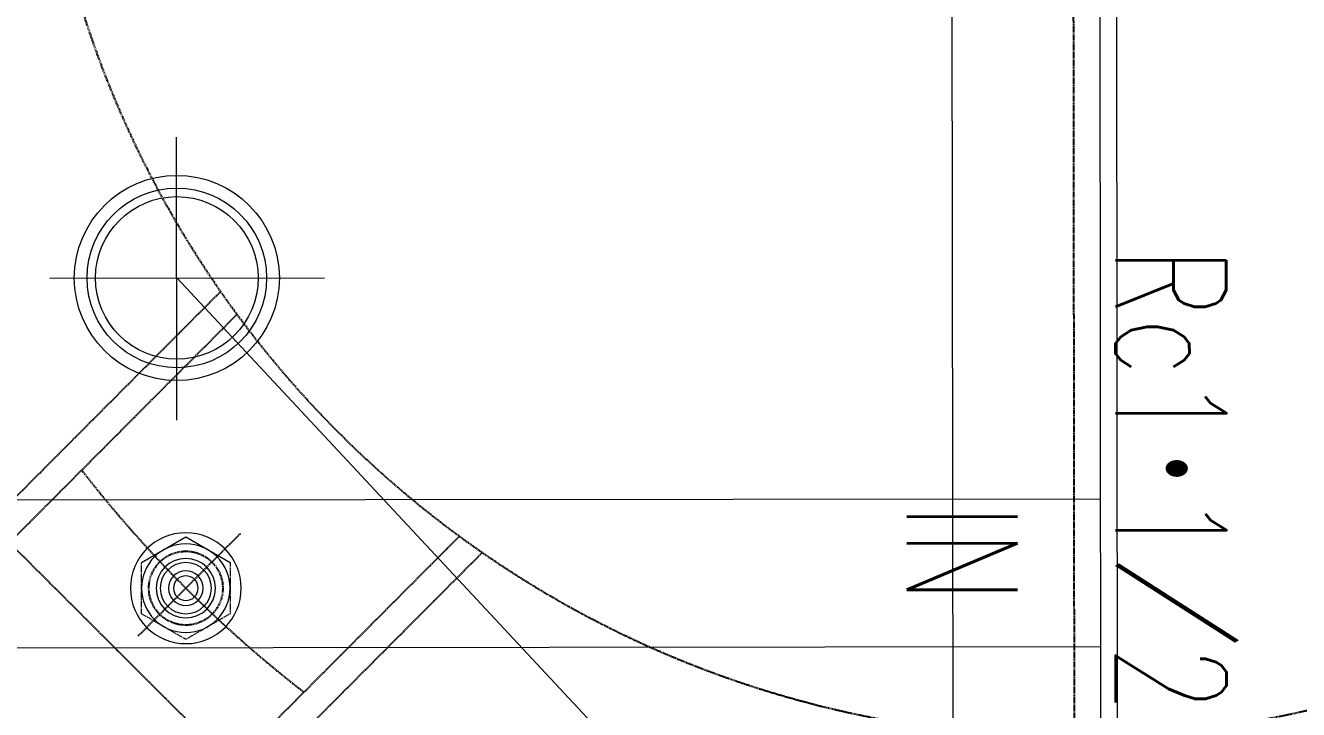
# Model space of a CAD drawing. Header units: feet. Extents: x -99009 to 3252343, y -11094690 to 9035152.
# Drawn here: x 2517879.9 to 2518224.5, y -1981470.6 to -1981285.5 of the extents above; entities that cross this region are included whole.
import ezdxf

# ---------------------------------------------------------------- set-up
doc = ezdxf.new("R2010")
doc.units = ezdxf.units.FT
doc.linetypes.add('CENTER', pattern=[2, 1.25, -0.25, 0.25, -0.25])
doc.linetypes.add('HIDDEN', pattern=[0.375, 0.25, -0.125])
for name, color, linetype in [('1', 1, 'Continuous'), ('K-CENTER', 2, 'CENTER'), ('K-LINE', 7, 'Continuous')]:
    doc.layers.add(name, color=color, linetype=linetype)
doc.styles.add('K-TXT', font='simplex.shx', dxfattribs={"width": 0.75, "height": 2.5, "bigfont": 'extfont.shx'})

# ---------------------------------------------------------------- blocks, each defined once
blk = doc.blocks.new('lub st')
at = {"layer": 'K-LINE', "color": 2, "linetype": 'Continuous', "lineweight": 15}
for p, q in [((27039.89, 57447.79), (26599.89, 57037.72)), ((27283.49, 57292.22), (26024.39, 57292.22)), ((27819.89, 57287.72), (26019.89, 57287.72)), ((27551.89, 57287.72), (26019.89, 57287.72)), ((26659.89, 56487.72), (26659.89, 57287.72)), ((26699.89, 56487.72), (26699.89, 57287.72)), ((27779.89, 57247.72), (26219.89, 57247.72)), ((26599.89, 57003.38), (26599.89, 57077.72)), ((26638.39, 57037.72), (26561.81, 57037.72))]:
    blk.add_line(p, q, dxfattribs=at)
for radius in [27.75, 24.3, 22]:
    blk.add_circle((26599.89, 57037.72), radius, dxfattribs=at)
blk = doc.blocks.new('G$C14752FE2')
at = {"color": 0, "linetype": 'ByBlock', "lineweight": -2}
for p, q in [((-11.99, 6.93), (-11.99, -6.92)), ((11.99, -6.92), (11.99, 6.93)), ((-11.99, -6.92), (0, -13.85)), ((0, -13.85), (11.99, -6.92))]:
    blk.add_line(p, q, dxfattribs=at)
at = {"layer": 'K-LINE', "color": 0, "linetype": 'Continuous', "lineweight": -2}
for p, q in [((0, 13.85), (-11.99, 6.93)), ((11.99, 6.93), (0, 13.85))]:
    blk.add_line(p, q, dxfattribs=at)
for radius in [15, 11.99, 8, 4.67, 3.33]:
    blk.add_circle((0, 0), radius, dxfattribs=at)
at = {"layer": 'K-LINE', "color": 1, "linetype": 'Continuous', "lineweight": -2}
blk.add_circle((0, 0), 6.92, dxfattribs=at)
blk = doc.blocks.new('G$C8031A418')
at = {"layer": 'K-CENTER', "color": 1, "linetype": 'HIDDEN'}
for p, q in [((2489.85, -2250), (3110.15, -2250)), ((3053.32, -2503.32), (3025.61, -2475.61))]:
    blk.add_line(p, q, dxfattribs=at)
blk.add_arc((2800, -2250), 340, 307.8192, 322.1808, dxfattribs=at)
at = {"layer": 'K-LINE', "color": 1, "linetype": 'HIDDEN'}
for p, q in [((3093.45, -2472.74), (3030.88, -2410.17)), ((3088.15, -2478.04), (3026.46, -2416.36)), ((3093.45, -2472.74), (3022.74, -2543.45)), ((3028.04, -2538.15), (2966.36, -2476.46)), ((3022.74, -2543.45), (2960.17, -2480.88))]:
    blk.add_line(p, q, dxfattribs=at)
for centre, radius in [((2800, -2250), 281), ((3040.42, -2490.42), 10)]:
    blk.add_circle(centre, radius, dxfattribs=at)
at = {"layer": 'K-LINE', "color": 1, "linetype": 'HIDDEN', "lineweight": 15, "xscale": -1, "rotation": 89.99999999999991}
blk.add_blockref('G$C14752FE2', (3040.42, -2490.42), dxfattribs=at)
at = {"layer": 'K-LINE', "color": 1, "linetype": 'HIDDEN', "style": 'K-TXT', "width": 0.7}
for s, p in [('Rc1･1／2', (2948.43, -2238.7)), ('IN', (3017.71, -2295.25))]:
    blk.add_text(s, height=30, dxfattribs=at).set_placement(p)

msp = doc.modelspace()

# ---------------------------------------------------------------- linework, layer by layer
at = {"layer": '1'}
msp.add_arc((2520410.24778, -1978395.99612), 100000, 84.1346387202, 194.3871675539, dxfattribs=at)

# ---------------------------------------------------------------- block references
at = {"layer": 'K-LINE', "color": 1, "linetype": 'HIDDEN', "lineweight": 15, "rotation": 270.0650517140735}
msp.add_blockref('lub st', (2460852.96034, -1954818.71445), dxfattribs=at)
at = {"layer": 'K-LINE', "color": 3, "linetype": 'Continuous', "lineweight": 25, "rotation": 270.0650517140735}
msp.add_blockref('G$C8031A418', (2520410.24608, -1978394.49612), dxfattribs=at)

doc.saveas('drawing.dxf')
